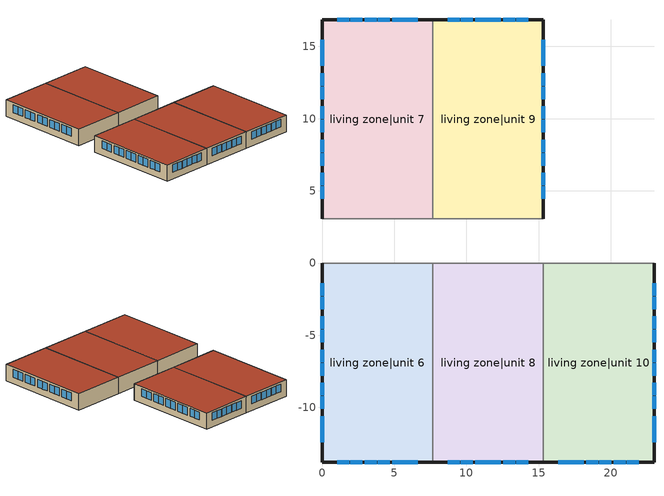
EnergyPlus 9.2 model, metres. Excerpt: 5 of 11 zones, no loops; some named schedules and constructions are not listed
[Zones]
living zone|unit 10
 floor to living zone|unit 5 (FloorFinUninsFin): 15.33,-13.8 15.33,0 22.99,0 22.99,-13.8 z2.44
 wall outside (WallExtInsFin): 15.33,-13.8 22.99,-13.8 22.99,0 z2.44:4.88
 wall adiabatic (WallIntFinUninsFin): 22.99,0 15.33,0 z2.44:4.88
 wall to living zone|unit 8 (WallIntFinUninsFin): 15.33,0 15.33,-13.8 z2.44:4.88
 window (WindowConstruction): 22.99,-12.4 22.99,-11.53 / 22.99,-2.27 22.99,-1.4 / 22.99,-11.47 22.99,-10.6 / 22.99,-10.1 22.99,-9.23 / 22.99,-9.17 22.99,-8.3 / 22.99,-7.8 22.99,-6.93 / 22.99,-6.87 22.99,-6 / 22.99,-5.5 22.99,-4.63 / 22.99,-4.57 22.99,-3.7 / 22.99,-3.2 22.99,-2.33 z3.41:4.57; 16.38,-13.8 17.21,-13.8 / 17.27,-13.8 18.11,-13.8 / 18.29,-13.8 19.13,-13.8 / 19.19,-13.8 20.03,-13.8 / 20.21,-13.8 21.05,-13.8 / 21.11,-13.8 21.94,-13.8 z3.46:4.57
 roof outside (RoofFinInsExt): 22.99,-13.8 22.99,0 15.33,0 15.33,-13.8 z4.88
living zone|unit 6
 floor to living zone (FloorFinUninsFin): 0,-13.8 0,0 7.66,0 7.66,-13.8 z2.44
 wall outside (WallExtInsFin): 0,0 0,-13.8 7.66,-13.8 z2.44:4.88
 wall adiabatic (WallIntFinUninsFin): 7.66,0 0,0 z2.44:4.88
 wall to living zone|unit 8 (WallIntFinUninsFin Reversed): 7.66,-13.8 7.66,0 z2.44:4.88
 window (WindowConstruction): 1.05,-13.8 1.89,-13.8 / 1.95,-13.8 2.78,-13.8 / 2.96,-13.8 3.8,-13.8 / 3.86,-13.8 4.7,-13.8 / 4.88,-13.8 5.72,-13.8 / 5.78,-13.8 6.62,-13.8 z3.46:4.57; 0,-1.4 0,-2.27 / 0,-11.53 0,-12.4 / 0,-2.33 0,-3.2 / 0,-3.7 0,-4.57 / 0,-4.63 0,-5.5 / 0,-6 0,-6.87 / 0,-6.93 0,-7.8 / 0,-8.3 0,-9.17 / 0,-9.23 0,-10.1 / 0,-10.6 0,-11.47 z3.41:4.57
 roof outside (RoofFinInsExt): 7.66,-13.8 7.66,0 0,0 0,-13.8 z4.88
living zone|unit 7
 floor to living zone|unit 2 (FloorFinUninsFin): 0,3.05 0,16.84 7.66,16.84 7.66,3.05 z2.44
 wall outside (WallExtInsFin): 7.66,16.84 0,16.84 0,3.05 z2.44:4.88
 wall to living zone|unit 9 (WallIntFinUninsFin Reversed): 7.66,3.05 7.66,16.84 z2.44:4.88
 wall adiabatic (WallIntFinUninsFin): 0,3.05 7.66,3.05 z2.44:4.88
 window (WindowConstruction): 0,15.44 0,14.57 / 0,5.32 0,4.45 / 0,14.51 0,13.64 / 0,13.15 0,12.28 / 0,12.21 0,11.34 / 0,10.85 0,9.98 / 0,9.92 0,9.04 / 0,8.55 0,7.68 / 0,7.62 0,6.75 / 0,6.25 0,5.38 z3.41:4.57; 6.62,16.84 5.78,16.84 / 5.72,16.84 4.88,16.84 / 4.7,16.84 3.86,16.84 / 3.8,16.84 2.96,16.84 / 2.78,16.84 1.95,16.84 / 1.89,16.84 1.05,16.84 z3.46:4.57
 roof outside (RoofFinInsExt): 7.66,3.05 7.66,16.84 0,16.84 0,3.05 z4.88
living zone|unit 8
 floor to living zone|unit 3 (FloorFinUninsFin): 7.66,-13.8 7.66,0 15.33,0 15.33,-13.8 z2.44
 wall outside (WallExtInsFin): 7.66,-13.8 15.33,-13.8 z2.44:4.88
 wall adiabatic (WallIntFinUninsFin): 15.33,0 7.66,0 z2.44:4.88
 window (WindowConstruction): 8.71,-13.8 9.55,-13.8 / 9.61,-13.8 10.45,-13.8 / 10.63,-13.8 11.47,-13.8 / 11.53,-13.8 12.36,-13.8 / 12.54,-13.8 13.38,-13.8 / 13.44,-13.8 14.28,-13.8 z3.46:4.57
 roof outside (RoofFinInsExt): 15.33,-13.8 15.33,0 7.66,0 7.66,-13.8 z4.88
living zone|unit 9
 floor to living zone|unit 4 (FloorFinUninsFin): 7.66,3.05 7.66,16.84 15.33,16.84 15.33,3.05 z2.44
 wall outside (WallExtInsFin): 15.33,3.05 15.33,16.84 7.66,16.84 z2.44:4.88
 wall adiabatic (WallIntFinUninsFin): 7.66,3.05 15.33,3.05 z2.44:4.88
 window (WindowConstruction): 14.28,16.84 13.44,16.84 / 13.38,16.84 12.54,16.84 / 12.36,16.84 11.53,16.84 / 11.47,16.84 10.63,16.84 / 10.45,16.84 9.61,16.84 / 9.55,16.84 8.71,16.84 z3.46:4.57; 15.33,4.45 15.33,5.32 / 15.33,14.57 15.33,15.44 / 15.33,5.38 15.33,6.25 / 15.33,6.75 15.33,7.62 / 15.33,7.68 15.33,8.55 / 15.33,9.04 15.33,9.92 / 15.33,9.98 15.33,10.85 / 15.33,11.34 15.33,12.21 / 15.33,12.28 15.33,13.15 / 15.33,13.64 15.33,14.51 z3.41:4.57
 roof outside (RoofFinInsExt): 15.33,3.05 15.33,16.84 7.66,16.84 7.66,3.05 z4.88
[Schedule:Week:Daily]
res mv_9 bath exhaust schedule Week Rule - Sep30-Oct6: res mv_9 bath exhaust schedule allday9, res mv_9 bath exhaust schedule allday10, res mv_9 bath exhaust schedule allday10, res mv_9 bath exhaust schedule allday10, res mv_9 bath exhaust schedule allday10, res mv_9 bath exhaust schedule allday10, res mv_9 bath exhaust schedule allday10, Schedule Day 121, res mv_9 bath exhaust schedule summer design, res mv_9 bath exhaust schedule winter design, Schedule Day 121, Schedule Day 121
res mv_9 bath exhaust schedule Week Rule - Oct7-Oct27: res mv_9 bath exhaust schedule allday10, res mv_9 bath exhaust schedule allday10, res mv_9 bath exhaust schedule allday10, res mv_9 bath exhaust schedule allday10, res mv_9 bath exhaust schedule allday10, res mv_9 bath exhaust schedule allday10, res mv_9 bath exhaust schedule allday10, Schedule Day 121, res mv_9 bath exhaust schedule summer design, res mv_9 bath exhaust schedule winter design, Schedule Day 121, Schedule Day 121
res mv_9 bath exhaust schedule Week Rule - Oct28-Nov3: res mv_9 bath exhaust schedule allday10, res mv_9 bath exhaust schedule allday10, res mv_9 bath exhaust schedule allday10, res mv_9 bath exhaust schedule allday10, res mv_9 bath exhaust schedule allday11, res mv_9 bath exhaust schedule allday11, res mv_9 bath exhaust schedule allday11, Schedule Day 121, res mv_9 bath exhaust schedule summer design, res mv_9 bath exhaust schedule winter design, Schedule Day 121, Schedule Day 121
res mv_9 bath exhaust schedule Week Rule - Nov4-Nov24: res mv_9 bath exhaust schedule allday11, res mv_9 bath exhaust schedule allday11, res mv_9 bath exhaust schedule allday11, res mv_9 bath exhaust schedule allday11, res mv_9 bath exhaust schedule allday11, res mv_9 bath exhaust schedule allday11, res mv_9 bath exhaust schedule allday11, Schedule Day 121, res mv_9 bath exhaust schedule summer design, res mv_9 bath exhaust schedule winter design, Schedule Day 121, Schedule Day 121
res mv_9 bath exhaust schedule Week Rule - Nov25-Dec1: res mv_9 bath exhaust schedule allday11, res mv_9 bath exhaust schedule allday11, res mv_9 bath exhaust schedule allday11, res mv_9 bath exhaust schedule allday11, res mv_9 bath exhaust schedule allday11, res mv_9 bath exhaust schedule allday11, res mv_9 bath exhaust schedule allday12, Schedule Day 121, res mv_9 bath exhaust schedule summer design, res mv_9 bath exhaust schedule winter design, Schedule Day 121, Schedule Day 121
res mv_9 bath exhaust schedule Week Rule - Dec2-Dec31: res mv_9 bath exhaust schedule allday12, res mv_9 bath exhaust schedule allday12, res mv_9 bath exhaust schedule allday12, res mv_9 bath exhaust schedule allday12, res mv_9 bath exhaust schedule allday12, res mv_9 bath exhaust schedule allday12, res mv_9 bath exhaust schedule allday12, Schedule Day 121, res mv_9 bath exhaust schedule summer design, res mv_9 bath exhaust schedule winter design, Schedule Day 121, Schedule Day 121
res mv_9 range exhaust schedule Week Rule - Jan1-Jan6: Schedule Day 120, res mv_9 range exhaust schedule allday1, res mv_9 range exhaust schedule allday1, res mv_9 range exhaust schedule allday1, res mv_9 range exhaust schedule allday1, res mv_9 range exhaust schedule allday1, res mv_9 range exhaust schedule allday1, Schedule Day 120, res mv_9 range exhaust schedule summer design, res mv_9 range exhaust schedule winter design, Schedule Day 120, Schedule Day 120
res mv_9 range exhaust schedule Week Rule - Jan7-Jan27: res mv_9 range exhaust schedule allday1, res mv_9 range exhaust schedule allday1, res mv_9 range exhaust schedule allday1, res mv_9 range exhaust schedule allday1, res mv_9 range exhaust schedule allday1, res mv_9 range exhaust schedule allday1, res mv_9 range exhaust schedule allday1, Schedule Day 120, res mv_9 range exhaust schedule summer design, res mv_9 range exhaust schedule winter design, Schedule Day 120, Schedule Day 120
res mv_9 range exhaust schedule Week Rule - Jan28-Feb3: res mv_9 range exhaust schedule allday1, res mv_9 range exhaust schedule allday1, res mv_9 range exhaust schedule allday1, res mv_9 range exhaust schedule allday1, res mv_9 range exhaust schedule allday2, res mv_9 range exhaust schedule allday2, res mv_9 range exhaust schedule allday2, Schedule Day 120, res mv_9 range exhaust schedule summer design, res mv_9 range exhaust schedule winter design, Schedule Day 120, Schedule Day 120
res mv_9 range exhaust schedule Week Rule - Feb4-Feb24: res mv_9 range exhaust schedule allday2, res mv_9 range exhaust schedule allday2, res mv_9 range exhaust schedule allday2, res mv_9 range exhaust schedule allday2, res mv_9 range exhaust schedule allday2, res mv_9 range exhaust schedule allday2, res mv_9 range exhaust schedule allday2, Schedule Day 120, res mv_9 range exhaust schedule summer design, res mv_9 range exhaust schedule winter design, Schedule Day 120, Schedule Day 120
res mv_9 range exhaust schedule Week Rule - Feb25-Mar3: res mv_9 range exhaust schedule allday2, res mv_9 range exhaust schedule allday2, res mv_9 range exhaust schedule allday2, res mv_9 range exhaust schedule allday2, res mv_9 range exhaust schedule allday3, res mv_9 range exhaust schedule allday3, res mv_9 range exhaust schedule allday3, Schedule Day 120, res mv_9 range exhaust schedule summer design, res mv_9 range exhaust schedule winter design, Schedule Day 120, Schedule Day 120
res mv_9 range exhaust schedule Week Rule - Mar4-Mar31: res mv_9 range exhaust schedule allday3, res mv_9 range exhaust schedule allday3, res mv_9 range exhaust schedule allday3, res mv_9 range exhaust schedule allday3, res mv_9 range exhaust schedule allday3, res mv_9 range exhaust schedule allday3, res mv_9 range exhaust schedule allday3, Schedule Day 120, res mv_9 range exhaust schedule summer design, res mv_9 range exhaust schedule winter design, Schedule Day 120, Schedule Day 120
res mv_9 range exhaust schedule Week Rule - Apr1-Apr28: res mv_9 range exhaust schedule allday4, res mv_9 range exhaust schedule allday4, res mv_9 range exhaust schedule allday4, res mv_9 range exhaust schedule allday4, res mv_9 range exhaust schedule allday4, res mv_9 range exhaust schedule allday4, res mv_9 range exhaust schedule allday4, Schedule Day 120, res mv_9 range exhaust schedule summer design, res mv_9 range exhaust schedule winter design, Schedule Day 120, Schedule Day 120
res mv_9 range exhaust schedule Week Rule - Apr29-May5: res mv_9 range exhaust schedule allday4, res mv_9 range exhaust schedule allday4, res mv_9 range exhaust schedule allday5, res mv_9 range exhaust schedule allday5, res mv_9 range exhaust schedule allday5, res mv_9 range exhaust schedule allday5, res mv_9 range exhaust schedule allday5, Schedule Day 120, res mv_9 range exhaust schedule summer design, res mv_9 range exhaust schedule winter design, Schedule Day 120, Schedule Day 120
res mv_9 range exhaust schedule Week Rule - May6-May26: res mv_9 range exhaust schedule allday5, res mv_9 range exhaust schedule allday5, res mv_9 range exhaust schedule allday5, res mv_9 range exhaust schedule allday5, res mv_9 range exhaust schedule allday5, res mv_9 range exhaust schedule allday5, res mv_9 range exhaust schedule allday5, Schedule Day 120, res mv_9 range exhaust schedule summer design, res mv_9 range exhaust schedule winter design, Schedule Day 120, Schedule Day 120
res mv_9 range exhaust schedule Week Rule - May27-Jun2: res mv_9 range exhaust schedule allday5, res mv_9 range exhaust schedule allday5, res mv_9 range exhaust schedule allday5, res mv_9 range exhaust schedule allday5, res mv_9 range exhaust schedule allday5, res mv_9 range exhaust schedule allday6, res mv_9 range exhaust schedule allday6, Schedule Day 120, res mv_9 range exhaust schedule summer design, res mv_9 range exhaust schedule winter design, Schedule Day 120, Schedule Day 120
res mv_9 range exhaust schedule Week Rule - Jun3-Jun30: res mv_9 range exhaust schedule allday6, res mv_9 range exhaust schedule allday6, res mv_9 range exhaust schedule allday6, res mv_9 range exhaust schedule allday6, res mv_9 range exhaust schedule allday6, res mv_9 range exhaust schedule allday6, res mv_9 range exhaust schedule allday6, Schedule Day 120, res mv_9 range exhaust schedule summer design, res mv_9 range exhaust schedule winter design, Schedule Day 120, Schedule Day 120
res mv_9 range exhaust schedule Week Rule - Jul1-Jul28: res mv_9 range exhaust schedule allday7, res mv_9 range exhaust schedule allday7, res mv_9 range exhaust schedule allday7, res mv_9 range exhaust schedule allday7, res mv_9 range exhaust schedule allday7, res mv_9 range exhaust schedule allday7, res mv_9 range exhaust schedule allday7, Schedule Day 120, res mv_9 range exhaust schedule summer design, res mv_9 range exhaust schedule winter design, Schedule Day 120, Schedule Day 120
res mv_9 range exhaust schedule Week Rule - Jul29-Aug4: res mv_9 range exhaust schedule allday7, res mv_9 range exhaust schedule allday7, res mv_9 range exhaust schedule allday7, res mv_9 range exhaust schedule allday8, res mv_9 range exhaust schedule allday8, res mv_9 range exhaust schedule allday8, res mv_9 range exhaust schedule allday8, Schedule Day 120, res mv_9 range exhaust schedule summer design, res mv_9 range exhaust schedule winter design, Schedule Day 120, Schedule Day 120
res mv_9 range exhaust schedule Week Rule - Aug5-Aug25: res mv_9 range exhaust schedule allday8, res mv_9 range exhaust schedule allday8, res mv_9 range exhaust schedule allday8, res mv_9 range exhaust schedule allday8, res mv_9 range exhaust schedule allday8, res mv_9 range exhaust schedule allday8, res mv_9 range exhaust schedule allday8, Schedule Day 120, res mv_9 range exhaust schedule summer design, res mv_9 range exhaust schedule winter design, Schedule Day 120, Schedule Day 120
res mv_9 range exhaust schedule Week Rule - Aug26-Sep1: res mv_9 range exhaust schedule allday8, res mv_9 range exhaust schedule allday8, res mv_9 range exhaust schedule allday8, res mv_9 range exhaust schedule allday8, res mv_9 range exhaust schedule allday8, res mv_9 range exhaust schedule allday8, res mv_9 range exhaust schedule allday9, Schedule Day 120, res mv_9 range exhaust schedule summer design, res mv_9 range exhaust schedule winter design, Schedule Day 120, Schedule Day 120
res mv_9 range exhaust schedule Week Rule - Sep2-Sep29: res mv_9 range exhaust schedule allday9, res mv_9 range exhaust schedule allday9, res mv_9 range exhaust schedule allday9, res mv_9 range exhaust schedule allday9, res mv_9 range exhaust schedule allday9, res mv_9 range exhaust schedule allday9, res mv_9 range exhaust schedule allday9, Schedule Day 120, res mv_9 range exhaust schedule summer design, res mv_9 range exhaust schedule winter design, Schedule Day 120, Schedule Day 120
res mv_9 range exhaust schedule Week Rule - Sep30-Oct6: res mv_9 range exhaust schedule allday9, res mv_9 range exhaust schedule allday10, res mv_9 range exhaust schedule allday10, res mv_9 range exhaust schedule allday10, res mv_9 range exhaust schedule allday10, res mv_9 range exhaust schedule allday10, res mv_9 range exhaust schedule allday10, Schedule Day 120, res mv_9 range exhaust schedule summer design, res mv_9 range exhaust schedule winter design, Schedule Day 120, Schedule Day 120
res mv_9 range exhaust schedule Week Rule - Oct7-Oct27: res mv_9 range exhaust schedule allday10, res mv_9 range exhaust schedule allday10, res mv_9 range exhaust schedule allday10, res mv_9 range exhaust schedule allday10, res mv_9 range exhaust schedule allday10, res mv_9 range exhaust schedule allday10, res mv_9 range exhaust schedule allday10, Schedule Day 120, res mv_9 range exhaust schedule summer design, res mv_9 range exhaust schedule winter design, Schedule Day 120, Schedule Day 120
res mv_9 range exhaust schedule Week Rule - Oct28-Nov3: res mv_9 range exhaust schedule allday10, res mv_9 range exhaust schedule allday10, res mv_9 range exhaust schedule allday10, res mv_9 range exhaust schedule allday10, res mv_9 range exhaust schedule allday11, res mv_9 range exhaust schedule allday11, res mv_9 range exhaust schedule allday11, Schedule Day 120, res mv_9 range exhaust schedule summer design, res mv_9 range exhaust schedule winter design, Schedule Day 120, Schedule Day 120
res mv_9 range exhaust schedule Week Rule - Nov4-Nov24: res mv_9 range exhaust schedule allday11, res mv_9 range exhaust schedule allday11, res mv_9 range exhaust schedule allday11, res mv_9 range exhaust schedule allday11, res mv_9 range exhaust schedule allday11, res mv_9 range exhaust schedule allday11, res mv_9 range exhaust schedule allday11, Schedule Day 120, res mv_9 range exhaust schedule summer design, res mv_9 range exhaust schedule winter design, Schedule Day 120, Schedule Day 120
res mv_9 range exhaust schedule Week Rule - Nov25-Dec1: res mv_9 range exhaust schedule allday11, res mv_9 range exhaust schedule allday11, res mv_9 range exhaust schedule allday11, res mv_9 range exhaust schedule allday11, res mv_9 range exhaust schedule allday11, res mv_9 range exhaust schedule allday11, res mv_9 range exhaust schedule allday12, Schedule Day 120, res mv_9 range exhaust schedule summer design, res mv_9 range exhaust schedule winter design, Schedule Day 120, Schedule Day 120
res mv_9 range exhaust schedule Week Rule - Dec2-Dec31: res mv_9 range exhaust schedule allday12, res mv_9 range exhaust schedule allday12, res mv_9 range exhaust schedule allday12, res mv_9 range exhaust schedule allday12, res mv_9 range exhaust schedule allday12, res mv_9 range exhaust schedule allday12, res mv_9 range exhaust schedule allday12, Schedule Day 120, res mv_9 range exhaust schedule summer design, res mv_9 range exhaust schedule winter design, Schedule Day 120, Schedule Day 120
res nv_1 avail schedule Week Rule - Jan1-Jan27: Schedule Day 69, res nv_1 availability schedule allday1 on, Schedule Day 69, res nv_1 availability schedule allday1 on, Schedule Day 69, res nv_1 availability schedule allday1 on, Schedule Day 69, Schedule Day 69, Schedule Day 69, Schedule Day 69, Schedule Day 69, Schedule Day 69
res nv_1 avail schedule Week Rule - Jan28-Feb3: Schedule Day 69, res nv_1 availability schedule allday1 on, Schedule Day 69, res nv_1 availability schedule allday1 on, Schedule Day 69, res nv_1 availability schedule allday1 on 1, Schedule Day 69, Schedule Day 69, Schedule Day 69, Schedule Day 69, Schedule Day 69, Schedule Day 69
res nv_1 avail schedule Week Rule - Feb4-Feb24: Schedule Day 69, res nv_1 availability schedule allday1 on 1, Schedule Day 69, res nv_1 availability schedule allday1 on 1, Schedule Day 69, res nv_1 availability schedule allday1 on 1, Schedule Day 69, Schedule Day 69, Schedule Day 69, Schedule Day 69, Schedule Day 69, Schedule Day 69
res nv_1 avail schedule Week Rule - Feb25-Mar3: Schedule Day 69, res nv_1 availability schedule allday1 on 1, Schedule Day 69, res nv_1 availability schedule allday1 on 1, Schedule Day 69, res nv_1 availability schedule allday1 on 2, Schedule Day 69, Schedule Day 69, Schedule Day 69, Schedule Day 69, Schedule Day 69, Schedule Day 69
res nv_1 avail schedule Week Rule - Mar4-Mar31: Schedule Day 69, res nv_1 availability schedule allday1 on 2, Schedule Day 69, res nv_1 availability schedule allday1 on 2, Schedule Day 69, res nv_1 availability schedule allday1 on 2, Schedule Day 69, Schedule Day 69, Schedule Day 69, Schedule Day 69, Schedule Day 69, Schedule Day 69
res nv_1 avail schedule Week Rule - Apr1-Apr28: Schedule Day 69, res nv_1 availability schedule allday1 on 3, Schedule Day 69, res nv_1 availability schedule allday1 on 3, Schedule Day 69, res nv_1 availability schedule allday1 on 3, Schedule Day 69, Schedule Day 69, Schedule Day 69, Schedule Day 69, Schedule Day 69, Schedule Day 69
res nv_1 avail schedule Week Rule - Apr29-May5: Schedule Day 69, res nv_1 availability schedule allday1 on 3, Schedule Day 69, res nv_1 availability schedule allday1 on 4, Schedule Day 69, res nv_1 availability schedule allday1 on 4, Schedule Day 69, Schedule Day 69, Schedule Day 69, Schedule Day 69, Schedule Day 69, Schedule Day 69
res nv_1 avail schedule Week Rule - May6-May26: Schedule Day 69, res nv_1 availability schedule allday1 on 4, Schedule Day 69, res nv_1 availability schedule allday1 on 4, Schedule Day 69, res nv_1 availability schedule allday1 on 4, Schedule Day 69, Schedule Day 69, Schedule Day 69, Schedule Day 69, Schedule Day 69, Schedule Day 69
res nv_1 avail schedule Week Rule - May27-Jun2: Schedule Day 69, res nv_1 availability schedule allday1 on 4, Schedule Day 69, res nv_1 availability schedule allday1 on 4, Schedule Day 69, res nv_1 availability schedule allday1 on 5, Schedule Day 69, Schedule Day 69, Schedule Day 69, Schedule Day 69, Schedule Day 69, Schedule Day 69
res nv_1 avail schedule Week Rule - Jun3-Jun30: Schedule Day 69, res nv_1 availability schedule allday1 on 5, Schedule Day 69, res nv_1 availability schedule allday1 on 5, Schedule Day 69, res nv_1 availability schedule allday1 on 5, Schedule Day 69, Schedule Day 69, Schedule Day 69, Schedule Day 69, Schedule Day 69, Schedule Day 69
res nv_1 avail schedule Week Rule - Jul1-Jul28: Schedule Day 69, res nv_1 availability schedule allday1 on 6, Schedule Day 69, res nv_1 availability schedule allday1 on 6, Schedule Day 69, res nv_1 availability schedule allday1 on 6, Schedule Day 69, Schedule Day 69, Schedule Day 69, Schedule Day 69, Schedule Day 69, Schedule Day 69
res nv_1 avail schedule Week Rule - Jul29-Aug4: Schedule Day 69, res nv_1 availability schedule allday1 on 6, Schedule Day 69, res nv_1 availability schedule allday1 on 7, Schedule Day 69, res nv_1 availability schedule allday1 on 7, Schedule Day 69, Schedule Day 69, Schedule Day 69, Schedule Day 69, Schedule Day 69, Schedule Day 69
res nv_1 avail schedule Week Rule - Aug5-Sep1: Schedule Day 69, res nv_1 availability schedule allday1 on 7, Schedule Day 69, res nv_1 availability schedule allday1 on 7, Schedule Day 69, res nv_1 availability schedule allday1 on 7, Schedule Day 69, Schedule Day 69, Schedule Day 69, Schedule Day 69, Schedule Day 69, Schedule Day 69
res nv_1 avail schedule Week Rule - Sep2-Sep29: Schedule Day 69, res nv_1 availability schedule allday1 on 8, Schedule Day 69, res nv_1 availability schedule allday1 on 8, Schedule Day 69, res nv_1 availability schedule allday1 on 8, Schedule Day 69, Schedule Day 69, Schedule Day 69, Schedule Day 69, Schedule Day 69, Schedule Day 69
res nv_1 avail schedule Week Rule - Sep30-Oct27: Schedule Day 69, res nv_1 availability schedule allday1 on 9, Schedule Day 69, res nv_1 availability schedule allday1 on 9, Schedule Day 69, res nv_1 availability schedule allday1 on 9, Schedule Day 69, Schedule Day 69, Schedule Day 69, Schedule Day 69, Schedule Day 69, Schedule Day 69
res nv_1 avail schedule Week Rule - Oct28-Nov3: Schedule Day 69, res nv_1 availability schedule allday1 on 9, Schedule Day 69, res nv_1 availability schedule allday1 on 9, Schedule Day 69, res nv_1 availability schedule allday1 on 10, Schedule Day 69, Schedule Day 69, Schedule Day 69, Schedule Day 69, Schedule Day 69, Schedule Day 69
res nv_1 avail schedule Week Rule - Nov4-Dec1: Schedule Day 69, res nv_1 availability schedule allday1 on 10, Schedule Day 69, res nv_1 availability schedule allday1 on 10, Schedule Day 69, res nv_1 availability schedule allday1 on 10, Schedule Day 69, Schedule Day 69, Schedule Day 69, Schedule Day 69, Schedule Day 69, Schedule Day 69
res nv_1 avail schedule Week Rule - Dec2-Dec31: Schedule Day 69, res nv_1 availability schedule allday1 on 11, Schedule Day 69, res nv_1 availability schedule allday1 on 11, Schedule Day 69, res nv_1 availability schedule allday1 on 11, Schedule Day 69, Schedule Day 69, Schedule Day 69, Schedule Day 69, Schedule Day 69, Schedule Day 69
res nv_1 temp schedule Week Rule - Jan1-Jan6: Schedule Day 68, res nv_1 temp schedule allday1, res nv_1 temp schedule allday1, res nv_1 temp schedule allday1, res nv_1 temp schedule allday1, res nv_1 temp schedule allday1, res nv_1 temp schedule allday1, Schedule Day 68, Schedule Day 68, Schedule Day 68, Schedule Day 68, Schedule Day 68
res nv_1 temp schedule Week Rule - Jan7-Jan27: res nv_1 temp schedule allday1, res nv_1 temp schedule allday1, res nv_1 temp schedule allday1, res nv_1 temp schedule allday1, res nv_1 temp schedule allday1, res nv_1 temp schedule allday1, res nv_1 temp schedule allday1, Schedule Day 68, Schedule Day 68, Schedule Day 68, Schedule Day 68, Schedule Day 68
res nv_1 temp schedule Week Rule - Jan28-Feb3: res nv_1 temp schedule allday1, res nv_1 temp schedule allday1, res nv_1 temp schedule allday1, res nv_1 temp schedule allday1, res nv_1 temp schedule allday2, res nv_1 temp schedule allday2, res nv_1 temp schedule allday2, Schedule Day 68, Schedule Day 68, Schedule Day 68, Schedule Day 68, Schedule Day 68
res nv_1 temp schedule Week Rule - Feb4-Feb24: res nv_1 temp schedule allday2, res nv_1 temp schedule allday2, res nv_1 temp schedule allday2, res nv_1 temp schedule allday2, res nv_1 temp schedule allday2, res nv_1 temp schedule allday2, res nv_1 temp schedule allday2, Schedule Day 68, Schedule Day 68, Schedule Day 68, Schedule Day 68, Schedule Day 68
res nv_1 temp schedule Week Rule - Feb25-Mar3: res nv_1 temp schedule allday2, res nv_1 temp schedule allday2, res nv_1 temp schedule allday2, res nv_1 temp schedule allday2, res nv_1 temp schedule allday3, res nv_1 temp schedule allday3, res nv_1 temp schedule allday3, Schedule Day 68, Schedule Day 68, Schedule Day 68, Schedule Day 68, Schedule Day 68
res nv_1 temp schedule Week Rule - Mar4-Mar31: res nv_1 temp schedule allday3, res nv_1 temp schedule allday3, res nv_1 temp schedule allday3, res nv_1 temp schedule allday3, res nv_1 temp schedule allday3, res nv_1 temp schedule allday3, res nv_1 temp schedule allday3, Schedule Day 68, Schedule Day 68, Schedule Day 68, Schedule Day 68, Schedule Day 68
res nv_1 temp schedule Week Rule - Apr1-Apr28: res nv_1 temp schedule allday4, res nv_1 temp schedule allday4, res nv_1 temp schedule allday4, res nv_1 temp schedule allday4, res nv_1 temp schedule allday4, res nv_1 temp schedule allday4, res nv_1 temp schedule allday4, Schedule Day 68, Schedule Day 68, Schedule Day 68, Schedule Day 68, Schedule Day 68
res nv_1 temp schedule Week Rule - Apr29-May5: res nv_1 temp schedule allday4, res nv_1 temp schedule allday4, res nv_1 temp schedule allday5, res nv_1 temp schedule allday5, res nv_1 temp schedule allday5, res nv_1 temp schedule allday5, res nv_1 temp schedule allday5, Schedule Day 68, Schedule Day 68, Schedule Day 68, Schedule Day 68, Schedule Day 68
res nv_1 temp schedule Week Rule - May6-May26: res nv_1 temp schedule allday5, res nv_1 temp schedule allday5, res nv_1 temp schedule allday5, res nv_1 temp schedule allday5, res nv_1 temp schedule allday5, res nv_1 temp schedule allday5, res nv_1 temp schedule allday5, Schedule Day 68, Schedule Day 68, Schedule Day 68, Schedule Day 68, Schedule Day 68
res nv_1 temp schedule Week Rule - May27-Jun2: res nv_1 temp schedule allday5, res nv_1 temp schedule allday5, res nv_1 temp schedule allday5, res nv_1 temp schedule allday5, res nv_1 temp schedule allday5, res nv_1 temp schedule allday6, res nv_1 temp schedule allday6, Schedule Day 68, Schedule Day 68, Schedule Day 68, Schedule Day 68, Schedule Day 68
res nv_1 temp schedule Week Rule - Jun3-Jun30: res nv_1 temp schedule allday6, res nv_1 temp schedule allday6, res nv_1 temp schedule allday6, res nv_1 temp schedule allday6, res nv_1 temp schedule allday6, res nv_1 temp schedule allday6, res nv_1 temp schedule allday6, Schedule Day 68, Schedule Day 68, Schedule Day 68, Schedule Day 68, Schedule Day 68
res nv_1 temp schedule Week Rule - Jul1-Jul28: res nv_1 temp schedule allday7, res nv_1 temp schedule allday7, res nv_1 temp schedule allday7, res nv_1 temp schedule allday7, res nv_1 temp schedule allday7, res nv_1 temp schedule allday7, res nv_1 temp schedule allday7, Schedule Day 68, Schedule Day 68, Schedule Day 68, Schedule Day 68, Schedule Day 68
res nv_1 temp schedule Week Rule - Jul29-Aug4: res nv_1 temp schedule allday7, res nv_1 temp schedule allday7, res nv_1 temp schedule allday7, res nv_1 temp schedule allday8, res nv_1 temp schedule allday8, res nv_1 temp schedule allday8, res nv_1 temp schedule allday8, Schedule Day 68, Schedule Day 68, Schedule Day 68, Schedule Day 68, Schedule Day 68
res nv_1 temp schedule Week Rule - Aug5-Aug25: res nv_1 temp schedule allday8, res nv_1 temp schedule allday8, res nv_1 temp schedule allday8, res nv_1 temp schedule allday8, res nv_1 temp schedule allday8, res nv_1 temp schedule allday8, res nv_1 temp schedule allday8, Schedule Day 68, Schedule Day 68, Schedule Day 68, Schedule Day 68, Schedule Day 68
res nv_1 temp schedule Week Rule - Aug26-Sep1: res nv_1 temp schedule allday8, res nv_1 temp schedule allday8, res nv_1 temp schedule allday8, res nv_1 temp schedule allday8, res nv_1 temp schedule allday8, res nv_1 temp schedule allday8, res nv_1 temp schedule allday9, Schedule Day 68, Schedule Day 68, Schedule Day 68, Schedule Day 68, Schedule Day 68
res nv_1 temp schedule Week Rule - Sep2-Sep29: res nv_1 temp schedule allday9, res nv_1 temp schedule allday9, res nv_1 temp schedule allday9, res nv_1 temp schedule allday9, res nv_1 temp schedule allday9, res nv_1 temp schedule allday9, res nv_1 temp schedule allday9, Schedule Day 68, Schedule Day 68, Schedule Day 68, Schedule Day 68, Schedule Day 68
res nv_1 temp schedule Week Rule - Sep30-Oct6: res nv_1 temp schedule allday9, res nv_1 temp schedule allday10, res nv_1 temp schedule allday10, res nv_1 temp schedule allday10, res nv_1 temp schedule allday10, res nv_1 temp schedule allday10, res nv_1 temp schedule allday10, Schedule Day 68, Schedule Day 68, Schedule Day 68, Schedule Day 68, Schedule Day 68
res nv_1 temp schedule Week Rule - Oct7-Oct27: res nv_1 temp schedule allday10, res nv_1 temp schedule allday10, res nv_1 temp schedule allday10, res nv_1 temp schedule allday10, res nv_1 temp schedule allday10, res nv_1 temp schedule allday10, res nv_1 temp schedule allday10, Schedule Day 68, Schedule Day 68, Schedule Day 68, Schedule Day 68, Schedule Day 68
res nv_1 temp schedule Week Rule - Oct28-Nov3: res nv_1 temp schedule allday10, res nv_1 temp schedule allday10, res nv_1 temp schedule allday10, res nv_1 temp schedule allday10, res nv_1 temp schedule allday11, res nv_1 temp schedule allday11, res nv_1 temp schedule allday11, Schedule Day 68, Schedule Day 68, Schedule Day 68, Schedule Day 68, Schedule Day 68
res nv_1 temp schedule Week Rule - Nov4-Nov24: res nv_1 temp schedule allday11, res nv_1 temp schedule allday11, res nv_1 temp schedule allday11, res nv_1 temp schedule allday11, res nv_1 temp schedule allday11, res nv_1 temp schedule allday11, res nv_1 temp schedule allday11, Schedule Day 68, Schedule Day 68, Schedule Day 68, Schedule Day 68, Schedule Day 68
res nv_1 temp schedule Week Rule - Nov25-Dec1: res nv_1 temp schedule allday11, res nv_1 temp schedule allday11, res nv_1 temp schedule allday11, res nv_1 temp schedule allday11, res nv_1 temp schedule allday11, res nv_1 temp schedule allday11, res nv_1 temp schedule allday12, Schedule Day 68, Schedule Day 68, Schedule Day 68, Schedule Day 68, Schedule Day 68
res nv_1 temp schedule Week Rule - Dec2-Dec31: res nv_1 temp schedule allday12, res nv_1 temp schedule allday12, res nv_1 temp schedule allday12, res nv_1 temp schedule allday12, res nv_1 temp schedule allday12, res nv_1 temp schedule allday12, res nv_1 temp schedule allday12, Schedule Day 68, Schedule Day 68, Schedule Day 68, Schedule Day 68, Schedule Day 68
res nv_10 avail schedule Week Rule - Jan1-Jan27: Schedule Day 123, res nv_10 availability schedule allday1 on, Schedule Day 123, res nv_10 availability schedule allday1 on, Schedule Day 123, res nv_10 availability schedule allday1 on, Schedule Day 123, Schedule Day 123, Schedule Day 123, Schedule Day 123, Schedule Day 123, Schedule Day 123
res nv_10 avail schedule Week Rule - Jan28-Feb3: Schedule Day 123, res nv_10 availability schedule allday1 on, Schedule Day 123, res nv_10 availability schedule allday1 on, Schedule Day 123, res nv_10 availability schedule allday1 on 1, Schedule Day 123, Schedule Day 123, Schedule Day 123, Schedule Day 123, Schedule Day 123, Schedule Day 123
res nv_10 avail schedule Week Rule - Feb4-Feb24: Schedule Day 123, res nv_10 availability schedule allday1 on 1, Schedule Day 123, res nv_10 availability schedule allday1 on 1, Schedule Day 123, res nv_10 availability schedule allday1 on 1, Schedule Day 123, Schedule Day 123, Schedule Day 123, Schedule Day 123, Schedule Day 123, Schedule Day 123
res nv_10 avail schedule Week Rule - Feb25-Mar3: Schedule Day 123, res nv_10 availability schedule allday1 on 1, Schedule Day 123, res nv_10 availability schedule allday1 on 1, Schedule Day 123, res nv_10 availability schedule allday1 on 2, Schedule Day 123, Schedule Day 123, Schedule Day 123, Schedule Day 123, Schedule Day 123, Schedule Day 123
res nv_10 avail schedule Week Rule - Mar4-Mar31: Schedule Day 123, res nv_10 availability schedule allday1 on 2, Schedule Day 123, res nv_10 availability schedule allday1 on 2, Schedule Day 123, res nv_10 availability schedule allday1 on 2, Schedule Day 123, Schedule Day 123, Schedule Day 123, Schedule Day 123, Schedule Day 123, Schedule Day 123
res nv_10 avail schedule Week Rule - Apr1-Apr28: Schedule Day 123, res nv_10 availability schedule allday1 on 3, Schedule Day 123, res nv_10 availability schedule allday1 on 3, Schedule Day 123, res nv_10 availability schedule allday1 on 3, Schedule Day 123, Schedule Day 123, Schedule Day 123, Schedule Day 123, Schedule Day 123, Schedule Day 123
res nv_10 avail schedule Week Rule - Apr29-May5: Schedule Day 123, res nv_10 availability schedule allday1 on 3, Schedule Day 123, res nv_10 availability schedule allday1 on 4, Schedule Day 123, res nv_10 availability schedule allday1 on 4, Schedule Day 123, Schedule Day 123, Schedule Day 123, Schedule Day 123, Schedule Day 123, Schedule Day 123
res nv_10 avail schedule Week Rule - May6-May26: Schedule Day 123, res nv_10 availability schedule allday1 on 4, Schedule Day 123, res nv_10 availability schedule allday1 on 4, Schedule Day 123, res nv_10 availability schedule allday1 on 4, Schedule Day 123, Schedule Day 123, Schedule Day 123, Schedule Day 123, Schedule Day 123, Schedule Day 123
res nv_10 avail schedule Week Rule - May27-Jun2: Schedule Day 123, res nv_10 availability schedule allday1 on 4, Schedule Day 123, res nv_10 availability schedule allday1 on 4, Schedule Day 123, res nv_10 availability schedule allday1 on 5, Schedule Day 123, Schedule Day 123, Schedule Day 123, Schedule Day 123, Schedule Day 123, Schedule Day 123
res nv_10 avail schedule Week Rule - Jun3-Jun30: Schedule Day 123, res nv_10 availability schedule allday1 on 5, Schedule Day 123, res nv_10 availability schedule allday1 on 5, Schedule Day 123, res nv_10 availability schedule allday1 on 5, Schedule Day 123, Schedule Day 123, Schedule Day 123, Schedule Day 123, Schedule Day 123, Schedule Day 123
res nv_10 avail schedule Week Rule - Jul1-Jul28: Schedule Day 123, res nv_10 availability schedule allday1 on 6, Schedule Day 123, res nv_10 availability schedule allday1 on 6, Schedule Day 123, res nv_10 availability schedule allday1 on 6, Schedule Day 123, Schedule Day 123, Schedule Day 123, Schedule Day 123, Schedule Day 123, Schedule Day 123
res nv_10 avail schedule Week Rule - Jul29-Aug4: Schedule Day 123, res nv_10 availability schedule allday1 on 6, Schedule Day 123, res nv_10 availability schedule allday1 on 7, Schedule Day 123, res nv_10 availability schedule allday1 on 7, Schedule Day 123, Schedule Day 123, Schedule Day 123, Schedule Day 123, Schedule Day 123, Schedule Day 123
res nv_10 avail schedule Week Rule - Aug5-Sep1: Schedule Day 123, res nv_10 availability schedule allday1 on 7, Schedule Day 123, res nv_10 availability schedule allday1 on 7, Schedule Day 123, res nv_10 availability schedule allday1 on 7, Schedule Day 123, Schedule Day 123, Schedule Day 123, Schedule Day 123, Schedule Day 123, Schedule Day 123
res nv_10 avail schedule Week Rule - Sep2-Sep29: Schedule Day 123, res nv_10 availability schedule allday1 on 8, Schedule Day 123, res nv_10 availability schedule allday1 on 8, Schedule Day 123, res nv_10 availability schedule allday1 on 8, Schedule Day 123, Schedule Day 123, Schedule Day 123, Schedule Day 123, Schedule Day 123, Schedule Day 123
res nv_10 avail schedule Week Rule - Sep30-Oct27: Schedule Day 123, res nv_10 availability schedule allday1 on 9, Schedule Day 123, res nv_10 availability schedule allday1 on 9, Schedule Day 123, res nv_10 availability schedule allday1 on 9, Schedule Day 123, Schedule Day 123, Schedule Day 123, Schedule Day 123, Schedule Day 123, Schedule Day 123
res nv_10 avail schedule Week Rule - Oct28-Nov3: Schedule Day 123, res nv_10 availability schedule allday1 on 9, Schedule Day 123, res nv_10 availability schedule allday1 on 9, Schedule Day 123, res nv_10 availability schedule allday1 on 10, Schedule Day 123, Schedule Day 123, Schedule Day 123, Schedule Day 123, Schedule Day 123, Schedule Day 123
res nv_10 avail schedule Week Rule - Nov4-Dec1: Schedule Day 123, res nv_10 availability schedule allday1 on 10, Schedule Day 123, res nv_10 availability schedule allday1 on 10, Schedule Day 123, res nv_10 availability schedule allday1 on 10, Schedule Day 123, Schedule Day 123, Schedule Day 123, Schedule Day 123, Schedule Day 123, Schedule Day 123
res nv_10 avail schedule Week Rule - Dec2-Dec31: Schedule Day 123, res nv_10 availability schedule allday1 on 11, Schedule Day 123, res nv_10 availability schedule allday1 on 11, Schedule Day 123, res nv_10 availability schedule allday1 on 11, Schedule Day 123, Schedule Day 123, Schedule Day 123, Schedule Day 123, Schedule Day 123, Schedule Day 123
res nv_10 temp schedule Week Rule - Jan1-Jan6: Schedule Day 122, res nv_10 temp schedule allday1, res nv_10 temp schedule allday1, res nv_10 temp schedule allday1, res nv_10 temp schedule allday1, res nv_10 temp schedule allday1, res nv_10 temp schedule allday1, Schedule Day 122, Schedule Day 122, Schedule Day 122, Schedule Day 122, Schedule Day 122
res nv_10 temp schedule Week Rule - Jan7-Jan27: res nv_10 temp schedule allday1, res nv_10 temp schedule allday1, res nv_10 temp schedule allday1, res nv_10 temp schedule allday1, res nv_10 temp schedule allday1, res nv_10 temp schedule allday1, res nv_10 temp schedule allday1, Schedule Day 122, Schedule Day 122, Schedule Day 122, Schedule Day 122, Schedule Day 122
res nv_10 temp schedule Week Rule - Jan28-Feb3: res nv_10 temp schedule allday1, res nv_10 temp schedule allday1, res nv_10 temp schedule allday1, res nv_10 temp schedule allday1, res nv_10 temp schedule allday2, res nv_10 temp schedule allday2, res nv_10 temp schedule allday2, Schedule Day 122, Schedule Day 122, Schedule Day 122, Schedule Day 122, Schedule Day 122
res nv_10 temp schedule Week Rule - Feb4-Feb24: res nv_10 temp schedule allday2, res nv_10 temp schedule allday2, res nv_10 temp schedule allday2, res nv_10 temp schedule allday2, res nv_10 temp schedule allday2, res nv_10 temp schedule allday2, res nv_10 temp schedule allday2, Schedule Day 122, Schedule Day 122, Schedule Day 122, Schedule Day 122, Schedule Day 122
res nv_10 temp schedule Week Rule - Feb25-Mar3: res nv_10 temp schedule allday2, res nv_10 temp schedule allday2, res nv_10 temp schedule allday2, res nv_10 temp schedule allday2, res nv_10 temp schedule allday3, res nv_10 temp schedule allday3, res nv_10 temp schedule allday3, Schedule Day 122, Schedule Day 122, Schedule Day 122, Schedule Day 122, Schedule Day 122
res nv_10 temp schedule Week Rule - Mar4-Mar31: res nv_10 temp schedule allday3, res nv_10 temp schedule allday3, res nv_10 temp schedule allday3, res nv_10 temp schedule allday3, res nv_10 temp schedule allday3, res nv_10 temp schedule allday3, res nv_10 temp schedule allday3, Schedule Day 122, Schedule Day 122, Schedule Day 122, Schedule Day 122, Schedule Day 122
res nv_10 temp schedule Week Rule - Apr1-Apr28: res nv_10 temp schedule allday4, res nv_10 temp schedule allday4, res nv_10 temp schedule allday4, res nv_10 temp schedule allday4, res nv_10 temp schedule allday4, res nv_10 temp schedule allday4, res nv_10 temp schedule allday4, Schedule Day 122, Schedule Day 122, Schedule Day 122, Schedule Day 122, Schedule Day 122
res nv_10 temp schedule Week Rule - Apr29-May5: res nv_10 temp schedule allday4, res nv_10 temp schedule allday4, res nv_10 temp schedule allday5, res nv_10 temp schedule allday5, res nv_10 temp schedule allday5, res nv_10 temp schedule allday5, res nv_10 temp schedule allday5, Schedule Day 122, Schedule Day 122, Schedule Day 122, Schedule Day 122, Schedule Day 122
res nv_10 temp schedule Week Rule - May6-May26: res nv_10 temp schedule allday5, res nv_10 temp schedule allday5, res nv_10 temp schedule allday5, res nv_10 temp schedule allday5, res nv_10 temp schedule allday5, res nv_10 temp schedule allday5, res nv_10 temp schedule allday5, Schedule Day 122, Schedule Day 122, Schedule Day 122, Schedule Day 122, Schedule Day 122
res nv_10 temp schedule Week Rule - May27-Jun2: res nv_10 temp schedule allday5, res nv_10 temp schedule allday5, res nv_10 temp schedule allday5, res nv_10 temp schedule allday5, res nv_10 temp schedule allday5, res nv_10 temp schedule allday6, res nv_10 temp schedule allday6, Schedule Day 122, Schedule Day 122, Schedule Day 122, Schedule Day 122, Schedule Day 122
res nv_10 temp schedule Week Rule - Jun3-Jun30: res nv_10 temp schedule allday6, res nv_10 temp schedule allday6, res nv_10 temp schedule allday6, res nv_10 temp schedule allday6, res nv_10 temp schedule allday6, res nv_10 temp schedule allday6, res nv_10 temp schedule allday6, Schedule Day 122, Schedule Day 122, Schedule Day 122, Schedule Day 122, Schedule Day 122
res nv_10 temp schedule Week Rule - Jul1-Jul28: res nv_10 temp schedule allday7, res nv_10 temp schedule allday7, res nv_10 temp schedule allday7, res nv_10 temp schedule allday7, res nv_10 temp schedule allday7, res nv_10 temp schedule allday7, res nv_10 temp schedule allday7, Schedule Day 122, Schedule Day 122, Schedule Day 122, Schedule Day 122, Schedule Day 122
res nv_10 temp schedule Week Rule - Jul29-Aug4: res nv_10 temp schedule allday7, res nv_10 temp schedule allday7, res nv_10 temp schedule allday7, res nv_10 temp schedule allday8, res nv_10 temp schedule allday8, res nv_10 temp schedule allday8, res nv_10 temp schedule allday8, Schedule Day 122, Schedule Day 122, Schedule Day 122, Schedule Day 122, Schedule Day 122
res nv_10 temp schedule Week Rule - Aug5-Aug25: res nv_10 temp schedule allday8, res nv_10 temp schedule allday8, res nv_10 temp schedule allday8, res nv_10 temp schedule allday8, res nv_10 temp schedule allday8, res nv_10 temp schedule allday8, res nv_10 temp schedule allday8, Schedule Day 122, Schedule Day 122, Schedule Day 122, Schedule Day 122, Schedule Day 122
res nv_10 temp schedule Week Rule - Aug26-Sep1: res nv_10 temp schedule allday8, res nv_10 temp schedule allday8, res nv_10 temp schedule allday8, res nv_10 temp schedule allday8, res nv_10 temp schedule allday8, res nv_10 temp schedule allday8, res nv_10 temp schedule allday9, Schedule Day 122, Schedule Day 122, Schedule Day 122, Schedule Day 122, Schedule Day 122
res nv_10 temp schedule Week Rule - Sep2-Sep29: res nv_10 temp schedule allday9, res nv_10 temp schedule allday9, res nv_10 temp schedule allday9, res nv_10 temp schedule allday9, res nv_10 temp schedule allday9, res nv_10 temp schedule allday9, res nv_10 temp schedule allday9, Schedule Day 122, Schedule Day 122, Schedule Day 122, Schedule Day 122, Schedule Day 122
res nv_10 temp schedule Week Rule - Sep30-Oct6: res nv_10 temp schedule allday9, res nv_10 temp schedule allday10, res nv_10 temp schedule allday10, res nv_10 temp schedule allday10, res nv_10 temp schedule allday10, res nv_10 temp schedule allday10, res nv_10 temp schedule allday10, Schedule Day 122, Schedule Day 122, Schedule Day 122, Schedule Day 122, Schedule Day 122
res nv_10 temp schedule Week Rule - Oct7-Oct27: res nv_10 temp schedule allday10, res nv_10 temp schedule allday10, res nv_10 temp schedule allday10, res nv_10 temp schedule allday10, res nv_10 temp schedule allday10, res nv_10 temp schedule allday10, res nv_10 temp schedule allday10, Schedule Day 122, Schedule Day 122, Schedule Day 122, Schedule Day 122, Schedule Day 122
res nv_10 temp schedule Week Rule - Oct28-Nov3: res nv_10 temp schedule allday10, res nv_10 temp schedule allday10, res nv_10 temp schedule allday10, res nv_10 temp schedule allday10, res nv_10 temp schedule allday11, res nv_10 temp schedule allday11, res nv_10 temp schedule allday11, Schedule Day 122, Schedule Day 122, Schedule Day 122, Schedule Day 122, Schedule Day 122
res nv_10 temp schedule Week Rule - Nov4-Nov24: res nv_10 temp schedule allday11, res nv_10 temp schedule allday11, res nv_10 temp schedule allday11, res nv_10 temp schedule allday11, res nv_10 temp schedule allday11, res nv_10 temp schedule allday11, res nv_10 temp schedule allday11, Schedule Day 122, Schedule Day 122, Schedule Day 122, Schedule Day 122, Schedule Day 122
res nv_10 temp schedule Week Rule - Nov25-Dec1: res nv_10 temp schedule allday11, res nv_10 temp schedule allday11, res nv_10 temp schedule allday11, res nv_10 temp schedule allday11, res nv_10 temp schedule allday11, res nv_10 temp schedule allday11, res nv_10 temp schedule allday12, Schedule Day 122, Schedule Day 122, Schedule Day 122, Schedule Day 122, Schedule Day 122
res nv_10 temp schedule Week Rule - Dec2-Dec31: res nv_10 temp schedule allday12, res nv_10 temp schedule allday12, res nv_10 temp schedule allday12, res nv_10 temp schedule allday12, res nv_10 temp schedule allday12, res nv_10 temp schedule allday12, res nv_10 temp schedule allday12, Schedule Day 122, Schedule Day 122, Schedule Day 122, Schedule Day 122, Schedule Day 122
res nv_2 avail schedule Week Rule - Jan1-Jan27: Schedule Day 75, res nv_2 availability schedule allday1 on, Schedule Day 75, res nv_2 availability schedule allday1 on, Schedule Day 75, res nv_2 availability schedule allday1 on, Schedule Day 75, Schedule Day 75, Schedule Day 75, Schedule Day 75, Schedule Day 75, Schedule Day 75
res nv_2 avail schedule Week Rule - Jan28-Feb3: Schedule Day 75, res nv_2 availability schedule allday1 on, Schedule Day 75, res nv_2 availability schedule allday1 on, Schedule Day 75, res nv_2 availability schedule allday1 on 1, Schedule Day 75, Schedule Day 75, Schedule Day 75, Schedule Day 75, Schedule Day 75, Schedule Day 75
res nv_2 avail schedule Week Rule - Feb4-Feb24: Schedule Day 75, res nv_2 availability schedule allday1 on 1, Schedule Day 75, res nv_2 availability schedule allday1 on 1, Schedule Day 75, res nv_2 availability schedule allday1 on 1, Schedule Day 75, Schedule Day 75, Schedule Day 75, Schedule Day 75, Schedule Day 75, Schedule Day 75
res nv_2 avail schedule Week Rule - Feb25-Mar3: Schedule Day 75, res nv_2 availability schedule allday1 on 1, Schedule Day 75, res nv_2 availability schedule allday1 on 1, Schedule Day 75, res nv_2 availability schedule allday1 on 2, Schedule Day 75, Schedule Day 75, Schedule Day 75, Schedule Day 75, Schedule Day 75, Schedule Day 75
res nv_2 avail schedule Week Rule - Mar4-Mar31: Schedule Day 75, res nv_2 availability schedule allday1 on 2, Schedule Day 75, res nv_2 availability schedule allday1 on 2, Schedule Day 75, res nv_2 availability schedule allday1 on 2, Schedule Day 75, Schedule Day 75, Schedule Day 75, Schedule Day 75, Schedule Day 75, Schedule Day 75
res nv_2 avail schedule Week Rule - Apr1-Apr28: Schedule Day 75, res nv_2 availability schedule allday1 on 3, Schedule Day 75, res nv_2 availability schedule allday1 on 3, Schedule Day 75, res nv_2 availability schedule allday1 on 3, Schedule Day 75, Schedule Day 75, Schedule Day 75, Schedule Day 75, Schedule Day 75, Schedule Day 75
res nv_2 avail schedule Week Rule - Apr29-May5: Schedule Day 75, res nv_2 availability schedule allday1 on 3, Schedule Day 75, res nv_2 availability schedule allday1 on 4, Schedule Day 75, res nv_2 availability schedule allday1 on 4, Schedule Day 75, Schedule Day 75, Schedule Day 75, Schedule Day 75, Schedule Day 75, Schedule Day 75
res nv_2 avail schedule Week Rule - May6-May26: Schedule Day 75, res nv_2 availability schedule allday1 on 4, Schedule Day 75, res nv_2 availability schedule allday1 on 4, Schedule Day 75, res nv_2 availability schedule allday1 on 4, Schedule Day 75, Schedule Day 75, Schedule Day 75, Schedule Day 75, Schedule Day 75, Schedule Day 75
res nv_2 avail schedule Week Rule - May27-Jun2: Schedule Day 75, res nv_2 availability schedule allday1 on 4, Schedule Day 75, res nv_2 availability schedule allday1 on 4, Schedule Day 75, res nv_2 availability schedule allday1 on 5, Schedule Day 75, Schedule Day 75, Schedule Day 75, Schedule Day 75, Schedule Day 75, Schedule Day 75
res nv_2 avail schedule Week Rule - Jun3-Jun30: Schedule Day 75, res nv_2 availability schedule allday1 on 5, Schedule Day 75, res nv_2 availability schedule allday1 on 5, Schedule Day 75, res nv_2 availability schedule allday1 on 5, Schedule Day 75, Schedule Day 75, Schedule Day 75, Schedule Day 75, Schedule Day 75, Schedule Day 75
res nv_2 avail schedule Week Rule - Jul1-Jul28: Schedule Day 75, res nv_2 availability schedule allday1 on 6, Schedule Day 75, res nv_2 availability schedule allday1 on 6, Schedule Day 75, res nv_2 availability schedule allday1 on 6, Schedule Day 75, Schedule Day 75, Schedule Day 75, Schedule Day 75, Schedule Day 75, Schedule Day 75
res nv_2 avail schedule Week Rule - Jul29-Aug4: Schedule Day 75, res nv_2 availability schedule allday1 on 6, Schedule Day 75, res nv_2 availability schedule allday1 on 7, Schedule Day 75, res nv_2 availability schedule allday1 on 7, Schedule Day 75, Schedule Day 75, Schedule Day 75, Schedule Day 75, Schedule Day 75, Schedule Day 75
res nv_2 avail schedule Week Rule - Aug5-Sep1: Schedule Day 75, res nv_2 availability schedule allday1 on 7, Schedule Day 75, res nv_2 availability schedule allday1 on 7, Schedule Day 75, res nv_2 availability schedule allday1 on 7, Schedule Day 75, Schedule Day 75, Schedule Day 75, Schedule Day 75, Schedule Day 75, Schedule Day 75
res nv_2 avail schedule Week Rule - Sep2-Sep29: Schedule Day 75, res nv_2 availability schedule allday1 on 8, Schedule Day 75, res nv_2 availability schedule allday1 on 8, Schedule Day 75, res nv_2 availability schedule allday1 on 8, Schedule Day 75, Schedule Day 75, Schedule Day 75, Schedule Day 75, Schedule Day 75, Schedule Day 75
res nv_2 avail schedule Week Rule - Sep30-Oct27: Schedule Day 75, res nv_2 availability schedule allday1 on 9, Schedule Day 75, res nv_2 availability schedule allday1 on 9, Schedule Day 75, res nv_2 availability schedule allday1 on 9, Schedule Day 75, Schedule Day 75, Schedule Day 75, Schedule Day 75, Schedule Day 75, Schedule Day 75
res nv_2 avail schedule Week Rule - Oct28-Nov3: Schedule Day 75, res nv_2 availability schedule allday1 on 9, Schedule Day 75, res nv_2 availability schedule allday1 on 9, Schedule Day 75, res nv_2 availability schedule allday1 on 10, Schedule Day 75, Schedule Day 75, Schedule Day 75, Schedule Day 75, Schedule Day 75, Schedule Day 75
res nv_2 avail schedule Week Rule - Nov4-Dec1: Schedule Day 75, res nv_2 availability schedule allday1 on 10, Schedule Day 75, res nv_2 availability schedule allday1 on 10, Schedule Day 75, res nv_2 availability schedule allday1 on 10, Schedule Day 75, Schedule Day 75, Schedule Day 75, Schedule Day 75, Schedule Day 75, Schedule Day 75
res nv_2 avail schedule Week Rule - Dec2-Dec31: Schedule Day 75, res nv_2 availability schedule allday1 on 11, Schedule Day 75, res nv_2 availability schedule allday1 on 11, Schedule Day 75, res nv_2 availability schedule allday1 on 11, Schedule Day 75, Schedule Day 75, Schedule Day 75, Schedule Day 75, Schedule Day 75, Schedule Day 75
res nv_2 temp schedule Week Rule - Jan1-Jan6: Schedule Day 74, res nv_2 temp schedule allday1, res nv_2 temp schedule allday1, res nv_2 temp schedule allday1, res nv_2 temp schedule allday1, res nv_2 temp schedule allday1, res nv_2 temp schedule allday1, Schedule Day 74, Schedule Day 74, Schedule Day 74, Schedule Day 74, Schedule Day 74
res nv_2 temp schedule Week Rule - Jan7-Jan27: res nv_2 temp schedule allday1, res nv_2 temp schedule allday1, res nv_2 temp schedule allday1, res nv_2 temp schedule allday1, res nv_2 temp schedule allday1, res nv_2 temp schedule allday1, res nv_2 temp schedule allday1, Schedule Day 74, Schedule Day 74, Schedule Day 74, Schedule Day 74, Schedule Day 74
res nv_2 temp schedule Week Rule - Jan28-Feb3: res nv_2 temp schedule allday1, res nv_2 temp schedule allday1, res nv_2 temp schedule allday1, res nv_2 temp schedule allday1, res nv_2 temp schedule allday2, res nv_2 temp schedule allday2, res nv_2 temp schedule allday2, Schedule Day 74, Schedule Day 74, Schedule Day 74, Schedule Day 74, Schedule Day 74
res nv_2 temp schedule Week Rule - Feb4-Feb24: res nv_2 temp schedule allday2, res nv_2 temp schedule allday2, res nv_2 temp schedule allday2, res nv_2 temp schedule allday2, res nv_2 temp schedule allday2, res nv_2 temp schedule allday2, res nv_2 temp schedule allday2, Schedule Day 74, Schedule Day 74, Schedule Day 74, Schedule Day 74, Schedule Day 74
res nv_2 temp schedule Week Rule - Feb25-Mar3: res nv_2 temp schedule allday2, res nv_2 temp schedule allday2, res nv_2 temp schedule allday2, res nv_2 temp schedule allday2, res nv_2 temp schedule allday3, res nv_2 temp schedule allday3, res nv_2 temp schedule allday3, Schedule Day 74, Schedule Day 74, Schedule Day 74, Schedule Day 74, Schedule Day 74
res nv_2 temp schedule Week Rule - Mar4-Mar31: res nv_2 temp schedule allday3, res nv_2 temp schedule allday3, res nv_2 temp schedule allday3, res nv_2 temp schedule allday3, res nv_2 temp schedule allday3, res nv_2 temp schedule allday3, res nv_2 temp schedule allday3, Schedule Day 74, Schedule Day 74, Schedule Day 74, Schedule Day 74, Schedule Day 74
res nv_2 temp schedule Week Rule - Apr1-Apr28: res nv_2 temp schedule allday4, res nv_2 temp schedule allday4, res nv_2 temp schedule allday4, res nv_2 temp schedule allday4, res nv_2 temp schedule allday4, res nv_2 temp schedule allday4, res nv_2 temp schedule allday4, Schedule Day 74, Schedule Day 74, Schedule Day 74, Schedule Day 74, Schedule Day 74
res nv_2 temp schedule Week Rule - Apr29-May5: res nv_2 temp schedule allday4, res nv_2 temp schedule allday4, res nv_2 temp schedule allday5, res nv_2 temp schedule allday5, res nv_2 temp schedule allday5, res nv_2 temp schedule allday5, res nv_2 temp schedule allday5, Schedule Day 74, Schedule Day 74, Schedule Day 74, Schedule Day 74, Schedule Day 74
res nv_2 temp schedule Week Rule - May6-May26: res nv_2 temp schedule allday5, res nv_2 temp schedule allday5, res nv_2 temp schedule allday5, res nv_2 temp schedule allday5, res nv_2 temp schedule allday5, res nv_2 temp schedule allday5, res nv_2 temp schedule allday5, Schedule Day 74, Schedule Day 74, Schedule Day 74, Schedule Day 74, Schedule Day 74
res nv_2 temp schedule Week Rule - May27-Jun2: res nv_2 temp schedule allday5, res nv_2 temp schedule allday5, res nv_2 temp schedule allday5, res nv_2 temp schedule allday5, res nv_2 temp schedule allday5, res nv_2 temp schedule allday6, res nv_2 temp schedule allday6, Schedule Day 74, Schedule Day 74, Schedule Day 74, Schedule Day 74, Schedule Day 74
res nv_2 temp schedule Week Rule - Jun3-Jun30: res nv_2 temp schedule allday6, res nv_2 temp schedule allday6, res nv_2 temp schedule allday6, res nv_2 temp schedule allday6, res nv_2 temp schedule allday6, res nv_2 temp schedule allday6, res nv_2 temp schedule allday6, Schedule Day 74, Schedule Day 74, Schedule Day 74, Schedule Day 74, Schedule Day 74
res nv_2 temp schedule Week Rule - Jul1-Jul28: res nv_2 temp schedule allday7, res nv_2 temp schedule allday7, res nv_2 temp schedule allday7, res nv_2 temp schedule allday7, res nv_2 temp schedule allday7, res nv_2 temp schedule allday7, res nv_2 temp schedule allday7, Schedule Day 74, Schedule Day 74, Schedule Day 74, Schedule Day 74, Schedule Day 74
res nv_2 temp schedule Week Rule - Jul29-Aug4: res nv_2 temp schedule allday7, res nv_2 temp schedule allday7, res nv_2 temp schedule allday7, res nv_2 temp schedule allday8, res nv_2 temp schedule allday8, res nv_2 temp schedule allday8, res nv_2 temp schedule allday8, Schedule Day 74, Schedule Day 74, Schedule Day 74, Schedule Day 74, Schedule Day 74
res nv_2 temp schedule Week Rule - Aug5-Aug25: res nv_2 temp schedule allday8, res nv_2 temp schedule allday8, res nv_2 temp schedule allday8, res nv_2 temp schedule allday8, res nv_2 temp schedule allday8, res nv_2 temp schedule allday8, res nv_2 temp schedule allday8, Schedule Day 74, Schedule Day 74, Schedule Day 74, Schedule Day 74, Schedule Day 74
res nv_2 temp schedule Week Rule - Aug26-Sep1: res nv_2 temp schedule allday8, res nv_2 temp schedule allday8, res nv_2 temp schedule allday8, res nv_2 temp schedule allday8, res nv_2 temp schedule allday8, res nv_2 temp schedule allday8, res nv_2 temp schedule allday9, Schedule Day 74, Schedule Day 74, Schedule Day 74, Schedule Day 74, Schedule Day 74
